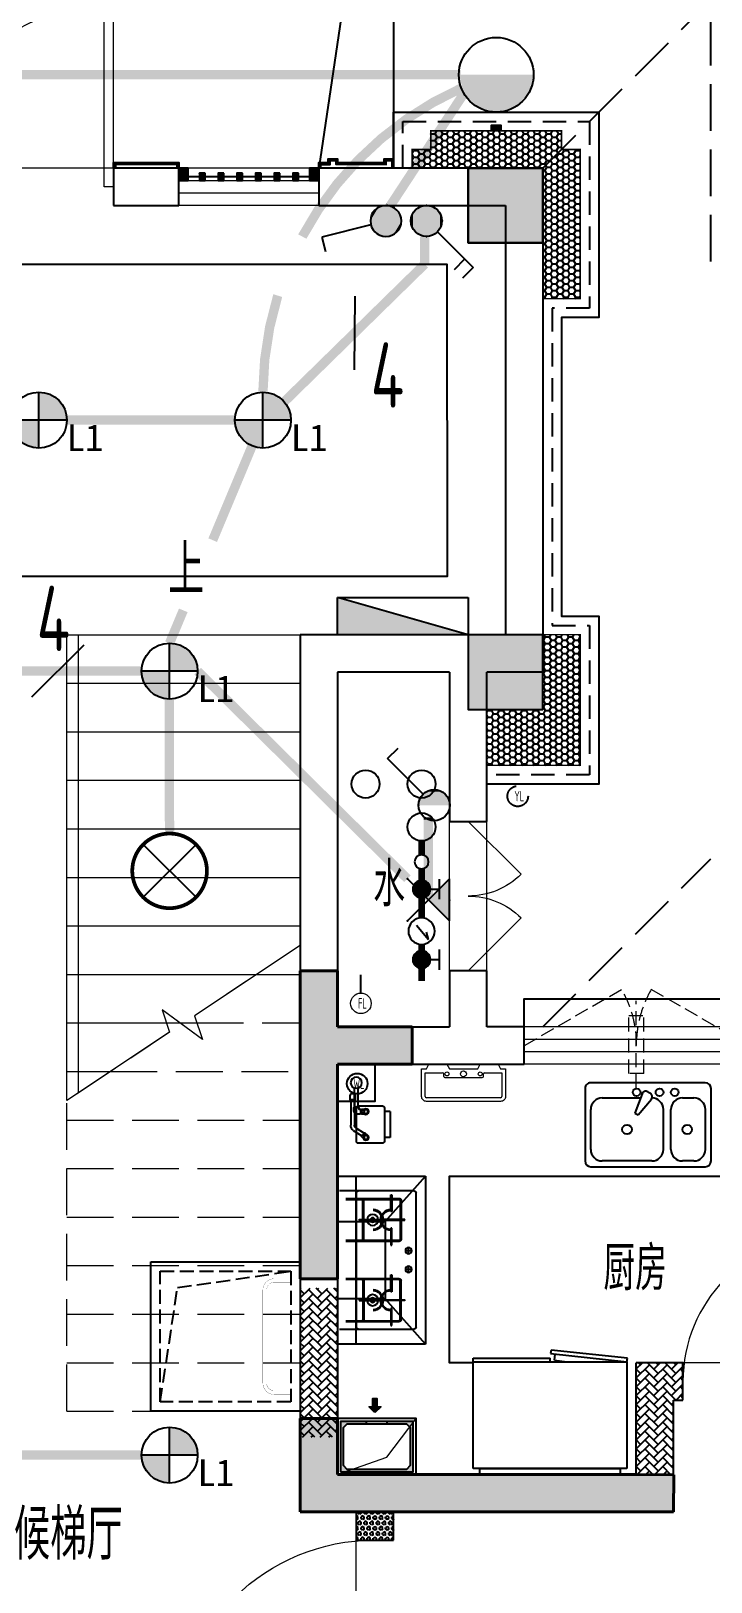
# Model space of a CAD drawing. Extents: x 3753737 to 4713801, y -857380 to 24339.
# Drawn here: x 4053271 to 4056913, y -704885 to -696576 of the extents above; entities that cross this region are included whole.
import ezdxf
from ezdxf.enums import TextEntityAlignment as Align

# ---------------------------------------------------------------- set-up
doc = ezdxf.new("R2010")
doc.units = 0
doc.header["$LTSCALE"] = 1000
doc.header["$MEASUREMENT"] = 0
for name, pattern in [('#P_--_20B1_001_t3$0$DASH', [0.35, 0.25, -0.1]), ('__DASH', [0.35, 0.25, -0.1]), ('DASH', [0.35, 0.25, -0.1]), ('HIDDEN', [0.375, 0.25, -0.125])]:
    doc.linetypes.add(name, pattern=pattern)
doc.layers.get('0').update_dxf_attribs({"linetype": 'CONTINUOUS'})
for name, color, linetype in [('!!电气', 1, 'CONTINUOUS'), ('A-EQPM-MECH', 191, 'CONTINUOUS'), ('A-标注', 1, 'CONTINUOUS'), ('AH-FURNITURE', 1, 'CONTINUOUS'), ('DIM-照明', 7, 'CONTINUOUS'), ('E-天花灯具', 92, 'CONTINUOUS'), ('E-天花辅助2', 54, 'CONTINUOUS'), ('EQUIP-照明', 3, 'CONTINUOUS'), ('EQUIP_消火栓', 7, 'CONTINUOUS'), ('IP-bath&kitchen-JOHNSON', 4, 'CONTINUOUS'), ('LVTRY', 252, 'CONTINUOUS'), ('TEL_TEXT', 7, 'CONTINUOUS'), ('VPIPE-中水', 122, 'CONTINUOUS'), ('VPIPE-凝结', 150, 'CONTINUOUS'), ('VPIPE-消防', 1, 'TG_X'), ('VPIPE-给水', 3, 'TG_J'), ('VPIPE-雨水', 4, 'DASH'), ('WALL', 252, 'CONTINUOUS'), ('WIRE-照明', 2, 'CONTINUOUS'), ('保温', 6, 'CONTINUOUS'), ('卫生间', 6, 'CONTINUOUS'), ('建筑-排气道', 252, 'CONTINUOUS'), ('污水', 3, 'CONTINUOUS'), ('看线', 185, 'CONTINUOUS'), ('立面', 73, 'CONTINUOUS'), ('立面-看线', 251, 'CONTINUOUS'), ('给水', 4, 'CONTINUOUS'), ('铝合金', 144, 'CONTINUOUS')]:
    doc.layers.add(name, color=color, linetype=linetype)
for name, color, linetype, lineweight in [('COLUMN', 252, 'CONTINUOUS', 40), ('DIM_SYMB', 252, 'CONTINUOUS', 20), ('PUB_HATCH', 8, 'CONTINUOUS', 9), ('PUB_TEXT', 7, 'CONTINUOUS', 20), ('STAIR', 252, 'CONTINUOUS', 20), ('VPIPE-废水', 31, 'TG_F', 18), ('WINDOW', 146, 'CONTINUOUS', 20), ('平面-空调室内机', 176, 'CONTINUOUS', 9), ('平面-空调预留孔', 252, 'CONTINUOUS', 15), ('立面-洞口示意', 252, 'CONTINUOUS', 13)]:
    doc.layers.add(name, color=color, linetype=linetype, lineweight=lineweight)
doc.styles.add('_TCH_DIM', font='SIMPLEX', dxfattribs={"bigfont": 'GBCBIG'})
doc.styles.add('_TEL_DIM', font='SIMPLEX', dxfattribs={"width": 0.8, "height": 3.5, "bigfont": 'HZTXT'})
doc.styles.add('DIM_FONT', font='SIMPLEX', dxfattribs={"width": 0.7, "bigfont": 'GBCBIG'})
doc.styles.get("Standard").update_dxf_attribs({"font": 'gbenor.shx', "bigfont": 'gbcbig.shx'})
doc.styles.add('TG_LINETYPE', font='SIMPLEX', dxfattribs={"width": 0.8, "height": 3, "bigfont": 'HZTXT'})
doc.styles.add('黑体', font='simhei.ttf')
doc.linetypes.add('LED', pattern='A,0.5,-0.2,["LED",Standard,S=0.2,R=0,X=-0.2,Y=-0.1],-0.2', length=0.9)
doc.linetypes.add('TG_F', pattern='A,2,-0.3,["F",TG_LINETYPE,S=0.1,R=0,X=-0.23,Y=-0.15],0', length=2.3)
doc.linetypes.add('TG_J', pattern='A,2,-0.22,["J",TG_LINETYPE,S=0.1,R=0,X=-0.18,Y=-0.15],0', length=2.22)
doc.linetypes.add('TG_X', pattern='A,4,-0.3,["X",TG_LINETYPE,S=0.1,R=0,X=-0.23,Y=-0.15],0', length=4.3)
pattern_1 = [(45, (0, 0), (0, 47.4157523), [100.584, -33.528]), (135, (23.708, 23.708), (3e-15, 47.4157523), [100.584, -33.528])]

# ---------------------------------------------------------------- blocks, each defined once
blk = doc.blocks.new('A$C148B7D8E')
at = {"layer": '卫生间', "color": 252, "linetype": 'DASH'}
for p, q in [((15200, 14500), (16100, 15400)), ((15200, 9900), (16100, 10800))]:
    blk.add_line(p, q, dxfattribs=at)
blk.add_lwpolyline([(16100, 14000), (16100, 15400), (7700, 15400), (7700, 10800), (7300, 10800), (7300, 10000), (900, 10000), (900, 9000), (-900, 9000), (-900, -900), (1750, -900), (1750, -2100), (23450, -2100), (23450, -900), (25100, -900)], dxfattribs=at)
blk = doc.blocks.new('A$C1F074C3D')
at = {"layer": 'DIM_SYMB'}
blk.add_lwpolyline([(-625, 4290, 0, 0, 0), (-625, 2580, 64, 0, 0), (-625, 2340, 0, 0, 0)], format="xyseb", dxfattribs=at)
at = {"layer": 'STAIR', "color": 252}
for p, q in [((-1250, 1664), (-1250, 4160)), ((-1250, 4160), (0, 4160)), ((-1190, 4160), (-1190, 1703.5)), ((0, 2496), (0, 4160)), ((-1250, 3900), (0, 3900)), ((-1250, 3640), (0, 3640)), ((-1250, 3380), (0, 3380)), ((-1250, 3120), (0, 3120)), ((-1250, 2860), (0, 2860)), ((-1250, 2600), (0, 2600)), ((0, 2496), (-566.8, 2118.7)), ((-1250, 2340), (-234.4, 2340)), ((-1250, 2080), (-716.6, 2080)), ((-523.7, 1990.8), (-740.3, 2150.2)), ((-740.3, 2150.2), (-699.8, 2030.2)), ((-644.8, 2080), (-553.8, 2080)), ((-566.8, 2118.7), (-523.7, 1990.8)), ((-699.8, 2030.2), (-1250, 1664)), ((-1250, 1820), (-1015.6, 1820))]:
    blk.add_line(p, q, dxfattribs=at)
at = {"layer": 'STAIR', "color": 252, "linetype": '#P_--_20B1_001_t3$0$DASH'}
for p, q in [((0, 2496), (-566.8, 2118.7)), ((0, 0), (0, 2496)), ((-234.4, 2340), (0, 2340)), ((-523.7, 1990.8), (-740.3, 2150.2)), ((-740.3, 2150.2), (-699.8, 2030.2)), ((-716.6, 2080), (-644.8, 2080)), ((-566.8, 2118.7), (-523.7, 1990.8)), ((-553.8, 2080), (0, 2080)), ((-699.8, 2030.2), (-1250, 1664)), ((-1015.6, 1820), (0, 1820)), ((-1250, 0), (-1250, 1664)), ((-1250, 1560), (0, 1560)), ((-1250, 1300), (0, 1300)), ((-1250, 1040), (0, 1040)), ((-1250, 780), (0, 780)), ((-1250, 520), (0, 520)), ((-1250, 260), (0, 260)), ((-1250, 0), (0, 0))]:
    blk.add_line(p, q, dxfattribs=at)
at = {"layer": 'DIM_SYMB', "color": 7, "style": '_TCH_DIM'}
blk.add_text('上', height=270.1, dxfattribs=at).set_placement((-708.4, 4374))
blk = doc.blocks.new('rtyg7uyhg')
at = {"layer": 'LVTRY'}
for p, q in [((193590.3, 45458.1), (193590.3, 45069.5)), ((194234.6, 45488.8), (193621, 45488.8)), ((194265.3, 45069.5), (194265.3, 45458.1)), ((193682.3, 45407), (193887.8, 45407)), ((193896.4, 45429.9), (193857.6, 45326.3)), ((193875.3, 45316), (193945.6, 45401.5)), ((193925.8, 45440.4), (193940.1, 45432.2)), ((194111.9, 45407), (194173.3, 45407)), ((193621, 45130.8), (193621, 45345.6)), ((193857.6, 45326.3), (193875.3, 45316)), ((194009.6, 45345.6), (194009.6, 45130.8)), ((194050.5, 45130.8), (194050.5, 45345.6)), ((194234.6, 45345.6), (194234.6, 45130.8)), ((193621, 45038.8), (194234.6, 45038.8)), ((193948.3, 45069.5), (193682.3, 45069.5)), ((194173.3, 45069.5), (194111.9, 45069.5))]:
    blk.add_line(p, q, dxfattribs=at)
for centre, radius in [((193866.4, 45437.7), 20.5), ((193989.2, 45437.7), 20.5), ((194071, 45437.7), 20.5), ((193815.3, 45238.2), 25.6), ((194137.5, 45238.2), 25.6)]:
    blk.add_circle(centre, radius, dxfattribs=at)
for centre, radius, start, end in [((193621, 45458.1), 30.7, 89.99999, 179.99999), ((194234.6, 45458.1), 30.7, 359.99999, 89.99999), ((193682.3, 45345.6), 61.4, 89.99999, 179.99999), ((193915.6, 45422.7), 20.5, 59.99999, 159.46231), ((193929.8, 45414.5), 20.5, 320.53767, 59.99999), ((193948.3, 45345.6), 61.4, 359.99999, 89.99999), ((194111.9, 45345.6), 61.4, 89.99999, 179.99999), ((194173.3, 45345.6), 61.4, 359.99999, 89.99999), ((193682.3, 45130.8), 61.4, 179.99999, 269.99999), ((193948.3, 45130.8), 61.4, 269.99999, 359.99999), ((194111.9, 45130.8), 61.4, 179.99999, 269.99999), ((194173.3, 45130.8), 61.4, 269.99999, 359.99999), ((193621, 45069.5), 30.7, 179.99999, 269.99999), ((194234.6, 45069.5), 30.7, 269.99999, 359.99999)]:
    blk.add_arc(centre, radius, start, end, dxfattribs=at)
at = {"layer": 'LVTRY', "style": 'DIM_FONT', "width": 0.8, "flags": 9}
for tag in ['YSIZE', 'XSIZE']:
    blk.add_attdef(tag, (193927.8, 45487.8), '', height=0.5, rotation=89.99999, dxfattribs=at)
blk = doc.blocks.new('A$C60D053AF')
at = {"layer": 'AH-FURNITURE', "color": 8}
for p, q in [((192.5, -71), (327.6, -71)), ((355.9, -82.7), (384.2, -129)), ((232.5, -90), (128.3, -90)), ((232.5, -110), (128.3, -110)), ((192.5, -91), (327.6, -91)), ((245, -129.5), (245, -122.5)), ((265, -129.5), (265, -122.5)), ((341.7, -96.9), (370, -143.2)), ((255, -281), (255, -251)), ((255, -281), (393, -281)), ((393, -281), (393, -251))]:
    blk.add_line(p, q, dxfattribs=at)
for points in [[(170, -68, 1), (170, -94), (192.5, -94), (192.5, -68)], [(234, -251), (414, -251, 0.414214), (424, -241), (424, -111, 0.414214), (414, -101), (234, -101, 0.414214), (224, -111), (224, -241, 0.414214)], [(268, -122.5), (268, -107, 0.414214), (248, -87), (232.5, -87), (232.5, -113), (242, -113), (242, -122.5)], [(242, -152, 1), (268, -152), (268, -129.5), (242, -129.5)], [(383.8, -161.2, 1), (402.2, -142.8), (386.3, -126.9), (367.9, -145.3)]]:
    blk.add_lwpolyline(points, format="xyb", close=True, dxfattribs=at)
for centre, radius in [((100, -100), 30), ((255, -152), 15), ((255, -152), 10), ((393, -152), 15), ((393, -152), 10)]:
    blk.add_circle(centre, radius, dxfattribs=at)
for radius in [40, 20]:
    blk.add_arc((327.6, -111), radius, 45, 90, dxfattribs=at)
blk = doc.blocks.new('A-Kitchen-7')
at = {"layer": 'LVTRY'}
for p, q in [((-519, 780), (-7, 834)), ((-7, 834), (-4, 811)), ((-515, 756), (-519, 780)), ((-4, 811), (-515, 756)), ((515, 756), (-515, 756)), ((-515, 756), (-515, 40)), ((-486, 761), (-485, 756)), ((-29, 767), (-112, 756)), ((-29, 767), (-35, 806)), ((515, 780), (0, 780)), ((0, 756), (0, 780)), ((515, 756), (515, 780)), ((515, 40), (515, 756)), ((-515, 40), (515, 40))]:
    blk.add_line(p, q, dxfattribs=at)
blk.add_lwpolyline([(-469, 40), (-469, 0), (469, 0), (469, 40)], close=True, dxfattribs=at)
blk = doc.blocks.new('FRSDFDGDGDRGDR')
at = {"layer": '平面-空调预留孔', "color": 252}
for p, q in [((699612.3, 775044), (699612.3, 775441.2)), ((699618.9, 775447.8), (699746.3, 775447.8)), ((699746.3, 775447.8), (699746.3, 775355.4)), ((699719.9, 775342.2), (699719.9, 775143)), ((699726.5, 775348.8), (699739.7, 775348.8)), ((699726.5, 775136.4), (699739.7, 775136.4)), ((699746.3, 775129.8), (699746.3, 775037.4)), ((699746.3, 775037.4), (699618.9, 775037.4))]:
    blk.add_line(p, q, dxfattribs=at)
blk.add_lwpolyline([(699766.1, 775166.7), (699792.5, 775153.5), (699792.5, 775057.2), (699766.1, 775044), (699766.1, 775017.6), (699618.9, 775017.6, -0.414214), (699592.5, 775044), (699592.5, 775441.2, -0.414214), (699618.9, 775467.6), (699766.1, 775467.6), (699766.1, 775441.2), (699792.5, 775428), (699792.5, 775331.6), (699766.1, 775318.4)], format="xyb", close=True, dxfattribs=at)
for centre, radius in [((699739.7, 775331.6), 10.6), ((699739.7, 775243.2), 15.8), ((699739.7, 775153.5), 10.6)]:
    blk.add_circle(centre, radius, dxfattribs=at)
for centre, start, end in [((699618.9, 775441.2), 90, 180), ((699726.5, 775342.2), 90, 180), ((699739.7, 775355.4), 270, 360), ((699726.5, 775143), 180, 270), ((699739.7, 775129.8), 0, 90), ((699618.9, 775044), 180, 270)]:
    blk.add_arc(centre, 6.6, start, end, dxfattribs=at)
blk = doc.blocks.new('*U136')
h = blk.add_hatch(color=5)
h.set_gradient(color1=(0, 0, 255), rotation=180, tint=1)
h.paths.add_polyline_path([(0, 0), (-6.35, -6.35), (-6.35, -2.159), (-15, -2.159), (-15, 2.159), (-6.35, 2.159), (-6.35, 6.35)])
at = {"color": 0, "linetype": 'Continuous'}
blk.add_lwpolyline([(0, 0), (-6.35, -6.35), (-6.35, -2.159), (-15, -2.159), (-15, 2.159), (-6.35, 2.159), (-6.35, 6.35)], close=True, dxfattribs=at)
blk = doc.blocks.new('GDGDRGDRGRD')
at = {"layer": 'PUB_HATCH'}
blk.add_hatch(color=252, dxfattribs=at).paths.add_polyline_path([(430319.8, 370173.6), (430319.8, 370443.6), (430179.8, 370443.6), (430179.8, 370428.6), (430284.8, 370428.6), (430304.8, 370408.6), (430304.8, 370208.6), (430284.8, 370188.6), (429964.8, 370188.6), (429944.8, 370208.6), (429944.8, 370408.6), (429964.8, 370428.6), (430069.8, 370428.6), (430069.8, 370443.6), (429929.8, 370443.6), (429929.8, 370173.6)])
at = {"layer": 'LVTRY', "color": 251}
for p, q in [((430080.5, 371515.4), (429864.6, 371758.3)), ((430334.8, 371758.3), (429864.6, 371758.3)), ((429864.6, 371758.3), (429864.6, 370858.3)), ((430234.8, 370858.3), (430234.8, 371758.3)), ((430334.8, 371515.4), (430080.5, 371515.4)), ((430080.5, 371515.4), (430080.5, 371100.3)), ((429864.6, 370858.3), (430080.5, 371100.3)), ((430080.5, 371100.3), (430334.8, 371100.3)), ((429864.6, 370858.3), (430334.8, 370858.3))]:
    blk.add_line(p, q, dxfattribs=at)
at = {"layer": 'LVTRY'}
for p, q in [((429914.8, 370948.3), (429914.8, 371668.3)), ((429924.8, 371678.3), (430324.8, 371678.3)), ((430234.8, 371668.3), (430234.8, 370948.3)), ((429994.8, 371628.3), (429994.8, 371418.3)), ((429999.8, 371628.3), (429999.8, 371418.3)), ((430289.8, 371638.3), (430004.8, 371638.3)), ((430289.8, 371633.3), (430004.8, 371633.3)), ((430045.1, 371658.3), (430045.1, 371568.3)), ((430049.6, 371658.3), (430045.1, 371658.3)), ((430049.6, 371568.3), (430049.6, 371658.3)), ((430194.8, 371418.3), (430194.8, 371628.3)), ((430199.8, 371418.3), (430199.8, 371628.3)), ((429974.8, 371525.6), (430102.3, 371525.6)), ((429974.8, 371521.1), (429974.8, 371525.6)), ((430102.3, 371521.1), (429974.8, 371521.1)), ((430045.1, 371568.3), (430049.6, 371568.3)), ((430219.8, 371525.6), (430092.3, 371525.6)), ((430092.3, 371525.6), (430092.3, 371521.1)), ((430092.3, 371521.1), (430219.8, 371521.1)), ((430102.3, 371525.6), (430102.3, 371521.1)), ((430219.8, 371521.1), (430219.8, 371525.6)), ((430234.8, 371100.3), (430234.8, 371515.4)), ((430045.1, 371388.3), (430045.1, 371478.3)), ((430045.1, 371478.3), (430049.6, 371478.3)), ((430049.6, 371478.3), (430049.6, 371388.3)), ((429935.4, 371358.3), (429974.2, 371358.3)), ((429954.8, 371338.9), (429954.8, 371377.7)), ((430004.8, 371413.3), (430289.8, 371413.3)), ((430004.8, 371408.3), (430289.8, 371408.3)), ((430049.6, 371388.3), (430045.1, 371388.3)), ((429935.4, 371258.3), (429974.2, 371258.3)), ((429954.8, 371238.9), (429954.8, 371277.7)), ((429994.8, 370988.3), (429994.8, 371198.3)), ((429999.8, 370988.3), (429999.8, 371198.3)), ((430004.8, 371208.3), (430289.8, 371208.3)), ((430004.8, 371203.3), (430289.8, 371203.3)), ((430045.1, 371228.3), (430045.1, 371138.3)), ((430049.6, 371228.3), (430045.1, 371228.3)), ((430049.6, 371138.3), (430049.6, 371228.3)), ((430194.8, 371198.3), (430194.8, 370988.3)), ((430199.8, 371198.3), (430199.8, 370988.3)), ((430102.3, 371095.6), (429974.8, 371095.6)), ((429974.8, 371095.6), (429974.8, 371091.1)), ((429974.8, 371091.1), (430102.3, 371091.1)), ((430045.1, 371138.3), (430049.6, 371138.3)), ((430092.3, 371091.1), (430092.3, 371095.6)), ((430092.3, 371095.6), (430219.8, 371095.6)), ((430219.8, 371091.1), (430092.3, 371091.1)), ((430102.3, 371091.1), (430102.3, 371095.6)), ((430219.8, 371095.6), (430219.8, 371091.1)), ((430045.1, 370958.3), (430045.1, 371048.3)), ((430045.1, 371048.3), (430049.6, 371048.3)), ((430049.6, 371048.3), (430049.6, 370958.3)), ((430324.8, 370938.3), (429924.8, 370938.3)), ((430289.8, 370983.3), (430004.8, 370983.3)), ((430289.8, 370978.3), (430004.8, 370978.3)), ((430049.6, 370958.3), (430045.1, 370958.3))]:
    blk.add_line(p, q, dxfattribs=at)
at = {"layer": 'LVTRY', "color": 252}
for p, q in [((430069.8, 370428.6), (430069.8, 370443.6)), ((430179.8, 370428.6), (430179.8, 370443.6))]:
    blk.add_line(p, q, dxfattribs=at)
at = {"layer": 'LVTRY'}
blk.add_lwpolyline([(429608.8, 370758.3), (429734.8, 370758.3), (429734.8, 371758.3), (427634.8, 371758.3)], dxfattribs=at)
at = {"layer": 'LVTRY', "color": 252}
for points in [[(430334.8, 370158.6), (429914.8, 370158.6), (429914.8, 370458.6), (430334.8, 370458.6)], [(430319.8, 370173.6), (429929.8, 370173.6), (429929.8, 370443.6), (430319.8, 370443.6)], [(429964.8, 370428.6), (430284.8, 370428.6), (430304.8, 370408.6), (430304.8, 370208.6), (430284.8, 370188.6), (429964.8, 370188.6), (429944.8, 370208.6), (429944.8, 370408.6), (429964.8, 370428.6)]]:
    blk.add_lwpolyline(points, close=True, dxfattribs=at)
at = {"layer": 'LVTRY'}
for centre, radius in [((430147.3, 371523.3), 29.7), ((430147.3, 371523.3), 11.7), ((429954.8, 371358.3), 17), ((429954.8, 371258.3), 17), ((430147.3, 371093.3), 29.7), ((430147.3, 371093.3), 11.7)]:
    blk.add_circle(centre, radius, dxfattribs=at)
for centre, radius, start, end in [((429924.8, 371668.3), 10, 90, 180), ((430224.8, 371668.3), 10, 0, 90), ((430004.8, 371628.3), 10, 90, 180), ((430004.8, 371628.3), 5, 90, 180), ((430189.8, 371628.3), 10, 0, 90), ((430189.8, 371628.3), 5, 0, 90), ((430047.3, 371523.3), 56.7, 2.27424, 87.72576), ((430047.3, 371523.3), 52.2, 2.47041, 87.52959), ((430047.3, 371523.3), 56.7, 272.27424, 357.72576), ((430047.3, 371523.3), 52.2, 272.47041, 357.52959), ((430147.3, 371523.3), 56.7, 92.27424, 177.72576), ((430147.3, 371523.3), 56.7, 182.27424, 267.72576), ((430147.3, 371523.3), 52.2, 92.47041, 177.52959), ((430147.3, 371523.3), 52.2, 182.47041, 267.52959), ((430004.8, 371418.3), 10, 180, 270), ((430004.8, 371418.3), 5, 180, 270), ((430189.8, 371418.3), 5, 270, 0), ((430189.8, 371418.3), 10, 270, 0), ((430004.8, 371198.3), 10, 90, 180), ((430004.8, 371198.3), 5, 90, 180), ((430189.8, 371198.3), 10, 0, 90), ((430189.8, 371198.3), 5, 0, 90), ((430047.3, 371093.3), 56.7, 2.27424, 87.72576), ((430047.3, 371093.3), 52.2, 2.47041, 87.52959), ((430047.3, 371093.3), 56.7, 272.27424, 357.72576), ((430047.3, 371093.3), 52.2, 272.47041, 357.52959), ((430147.3, 371093.3), 56.7, 92.27424, 177.72576), ((430147.3, 371093.3), 56.7, 182.27424, 267.72576), ((430147.3, 371093.3), 52.2, 92.47041, 177.52959), ((430147.3, 371093.3), 52.2, 182.47041, 267.52959), ((429924.8, 370948.3), 10, 180, 270), ((430004.8, 370988.3), 10, 180, 270), ((430004.8, 370988.3), 5, 180, 270), ((430189.8, 370988.3), 5, 270, 0), ((430189.8, 370988.3), 10, 270, 0), ((430224.8, 370948.3), 10, 270, 0)]:
    blk.add_arc(centre, radius, start, end, dxfattribs=at)
at = {"layer": '立面-洞口示意', "color": 252}
blk.add_lwpolyline([(430334.8, 370158.6), (430071.3, 370252.5), (429914.8, 370458.6)], dxfattribs=at)
at = {"xscale": -1, "rotation": 270}
blk.add_blockref('FRSDFDGDGDRGDR', (-345582.7, -327434.2), dxfattribs=at)
at = {"xscale": -1}
blk.add_blockref('rtyg7uyhg', (622599.6, 326769.5), dxfattribs=at)
at = {"rotation": 270}
blk.add_blockref('A$C60D053AF', (430334.8, 372358.3), dxfattribs=at)
at = {"layer": 'LVTRY', "color": 1, "extrusion": (0, 0, -1), "xscale": -0.7999999999883585, "yscale": 0.7999999999883585, "zscale": -0.7999999999883585}
blk.add_blockref('A-Kitchen-7', (-429196.8, 370158.6), dxfattribs=at)
at = {"layer": '建筑-排气道', "xscale": -5, "yscale": 5, "zscale": 5, "rotation": 90}
blk.add_blockref('*U136', (430134.7, 370490.9), dxfattribs=at)
blk = doc.blocks.new('GFDGFSDFGD')
at = {"layer": 'PUB_HATCH'}
for points in [[(434616.6, 374623.7), (435016.6, 374623.7), (435016.6, 374823.7), (434616.6, 374823.7), (434616.6, 375123.7), (434416.6, 375123.7), (434416.6, 373473.7), (434616.6, 373473.7)], [(436416.8, 372423.2), (436216.6, 372424), (434616.6, 372424), (434616.6, 372724), (434416.6, 372724), (434416.6, 372224), (436416.6, 372224)]]:
    blk.add_hatch(color=256, dxfattribs=at).paths.add_polyline_path(points)
at = {"layer": 'COLUMN', "color": 252}
for p, q in [((434616.6, 375123.7), (434416.6, 375123.7)), ((434416.6, 375123.7), (434416.6, 373473.7)), ((434616.6, 374823.7), (434616.6, 375123.7)), ((435016.6, 374823.7), (434616.6, 374823.7)), ((435016.6, 374623.7), (435016.6, 374823.7)), ((434616.6, 374623.7), (435016.6, 374623.7)), ((434616.6, 373473.7), (434616.6, 374623.7)), ((434416.6, 373473.7), (434616.6, 373473.7)), ((434616.6, 372724), (434416.6, 372724)), ((434416.6, 372724), (434416.6, 372224)), ((434616.6, 372424), (434616.6, 372724)), ((436216.6, 372424), (434616.6, 372424)), ((436416.8, 372423.2), (436216.6, 372424)), ((436416.6, 372224), (436416.8, 372423.2)), ((434416.6, 372224), (436416.6, 372224))]:
    blk.add_line(p, q, dxfattribs=at)
blk = doc.blocks.new('GDFGDGRD')
at = {"layer": '保温', "linetype": 'ByBlock', "ltscale": 10}
h = blk.add_hatch(dxfattribs=at)
h.set_pattern_fill('AR-HBONE', color=251, scale=55)
h.set_pattern_definition(pattern_1)
h.paths.add_polyline_path([(434616.6, 372623.9), (434416.6, 372623.9), (434416.5, 373423.7), (434616.5, 373423.7)])
h = blk.add_hatch(dxfattribs=at)
h.set_pattern_fill('AR-HBONE', color=251, scale=55)
h.set_pattern_definition(pattern_1)
h.paths.add_polyline_path([(436215.3, 372423.6), (436216.6, 373023.7), (436416.6, 373023.7), (436415.3, 372423.6)])
h = blk.add_hatch(dxfattribs=at)
h.set_pattern_fill('AR-HBONE', color=251, scale=55)
h.set_pattern_definition(pattern_1)
h.paths.add_polyline_path([(436416.6, 372823.7), (436416.6, 373023.7), (436466.6, 373023.7), (436466.6, 372823.7)])
at = {"layer": '保温', "linetype": 'Continuous', "ltscale": 10}
h = blk.add_hatch(dxfattribs=at)
h.set_pattern_fill('HEX', color=251, scale=10, angle=90, style=0)
h.set_pattern_definition([(90, (0, 0), (-16.49778, 1e-15), [9.525, -19.05]), (210, (0, 0), (8.24889, -14.2874966), [9.525, -19.05]), (150, (6e-16, 9.525), (-8.24889, -14.2874966), [9.525, -19.05])])
h.paths.add_polyline_path([(434916.6, 372073.7), (434716.6, 372073.7), (434716.5, 372223.7), (434916.5, 372223.7)])
blk = doc.blocks.new('A$C2705576B')
at = {"layer": '给水'}
h = blk.add_hatch(color=252, dxfattribs=at)
edge = h.paths.add_edge_path()
edge.add_arc((417.5, -1741.2), 47.2, 0, 360)
h = blk.add_hatch(color=252, dxfattribs=at)
edge = h.paths.add_edge_path()
edge.add_arc((794.7, -1741.2), 47.2, 0, 360)
at = {"layer": '给水', "color": 252}
for p, q in [((363.1, -1645.4), (471.8, -1645.4)), ((417.5, -1741.2), (417.5, -1645.4)), ((740.3, -1645.4), (849, -1645.4)), ((794.7, -1741.2), (794.7, -1645.4)), ((601.1, -1768.1), (525.3, -1704.3)), ((525.3, -1704.3), (564, -1715))]:
    blk.add_line(p, q, dxfattribs=at)
at = {"layer": '给水', "color": 252, "const_width": 35.4}
for points in [[(499.1, -1741.2), (302.5, -1741.2)], [(903.5, -1741.2), (640.6, -1741.2)], [(1052.8, -1741.2), (978.5, -1741.2)]]:
    blk.add_lwpolyline(points, dxfattribs=at)
at = {"layer": '给水', "color": 252}
for centre, radius in [((417.5, -1741.2), 47.2), ((569.8, -1741.2), 70.8), ((794.7, -1741.2), 47.2), ((941, -1741.2), 37.5)]:
    blk.add_circle(centre, radius, dxfattribs=at)
blk = doc.blocks.new('dongkong')
at = {"layer": '平面-空调预留孔', "color": 8, "linetype": 'HIDDEN', "ltscale": 0.3}
for p, q in [((-603796, 210899.9), (-603796, 210431.5)), ((-603836, 210821), (-603836, 210510.8)), ((-603836, 210821), (-603756, 210821)), ((-603756, 210821), (-603756, 210510.8))]:
    blk.add_line(p, q, dxfattribs=at)
blk.add_lwpolyline([(-603756, 210510.8), (-603836, 210510.8)], dxfattribs=at)
blk = doc.blocks.new('$TwtSys$00000434')
at = {"color": 252}
for p, q in [((-0.5, 0.5), (-0.5, -0.5)), ((-0.5, -0.5), (0.5, 0.5)), ((0.5, 0.5), (-0.5, 0.5)), ((0.5, -0.5), (0.5, 0.5)), ((-0.5, -0.5), (0.5, -0.5))]:
    blk.add_line(p, q, dxfattribs=at)
blk.add_solid([(0.5, -0.5), (0.5, 0.5), (-0.5, -0.5)], dxfattribs=at)
blk = doc.blocks.new('A$C028C60F5')
at = {"color": 252}
blk.add_lwpolyline([(400, 0), (0, 0), (0, -400), (400, -400)], close=True, dxfattribs=at)
at = {"layer": 'PUB_HATCH', "color": 252}
blk.add_solid([(0, -400), (400, -400), (0, 0), (400, 0)], dxfattribs=at)
blk = doc.blocks.new('A$C3EFA6995')
for p in [(9700, 100), (9700, -2400), (15900, -2400)]:
    blk.add_blockref('A$C028C60F5', p)
at = {"xscale": -1}
blk.add_blockref('A$C028C60F5', (16300, 100), dxfattribs=at)
blk = doc.blocks.new('$DorLib2D$00000116')
at = {"color": 0}
for p, q in [((-0.5, 0), (-0.146, 0.354)), ((0.5, 0), (0.146, 0.354))]:
    blk.add_line(p, q, dxfattribs=at)
for centre, start, end in [((-0.5, 0), 0, 45), ((0.5, 0), 135, 180)]:
    blk.add_arc(centre, 0.5, start, end, dxfattribs=at)
blk = doc.blocks.new('$DorLib2D$00000001')
for p, q in [((0.45, 0.975), (0.5, 0.975)), ((0.45, 0), (0.45, 0.975)), ((0.5, 0), (0.5, 0.975)), ((0.5, 0), (0.45, 0))]:
    blk.add_line(p, q)
at = {"lineweight": 13}
blk.add_arc((0.475, 0), 0.975, 91.46928, 180, dxfattribs=at)
blk = doc.blocks.new('$WINLIB2D$00000001')
at = {"color": 0}
for points in [[(-0.5, 0.5), (-0.5, -0.5)], [(-0.5, 0.5), (0.5, 0.5)], [(0.5, -0.5), (0.5, 0.5)], [(0.5, 0.1667), (-0.5, 0.1667)], [(0.5, -0.1667), (-0.5, -0.1667)], [(-0.5, -0.5), (0.5, -0.5)]]:
    blk.add_lwpolyline(points, dxfattribs=at)
blk = doc.blocks.new('$DorLib2D$00000002')
for p, q in [((-0.5, 0), (-0.5, 0.4875)), ((-0.475, 0.4875), (-0.5, 0.4875)), ((-0.475, 0), (-0.475, 0.4875)), ((0.475, 0), (0.475, 0.4875)), ((0.475, 0.4875), (0.5, 0.4875)), ((0.5, 0), (0.5, 0.4875)), ((-0.5, 0), (-0.475, 0)), ((0.5, 0), (0.475, 0))]:
    blk.add_line(p, q)
at = {"lineweight": 13}
for centre, start, end in [((-0.4875, 0), 0, 88.5307), ((0.4875, 0), 91.4693, 180)]:
    blk.add_arc(centre, 0.4875, start, end, dxfattribs=at)
blk = doc.blocks.new('A$C5F341E43')
at = {"layer": '立面'}
h = blk.add_hatch(dxfattribs=at)
h.set_pattern_fill('ANSI31', color=252, scale=2)
h.set_pattern_definition([(45, (-879550.0308, -779765.5013), (-2.24506403, 2.24506403), [])])
h.paths.add_polyline_path([(14874.7, 15800), (14824.7, 15800), (14824.7, 15830), (14874.7, 15830)])
h = blk.add_hatch(dxfattribs=at)
h.set_pattern_fill('ANSI31', color=252, scale=2)
h.set_pattern_definition([(45, (-879750.0308, -780835.0008), (-2.24506403, 2.24506403), [])])
edge = h.paths.add_edge_path()
edge.add_line((13150, 15600), (13140, 15600))
edge.add_line((13140, 15600), (13140, 15620))
edge.add_line((13140, 15620), (12810, 15620))
edge.add_line((12810, 15620), (12810, 15600.1))
edge.add_line((12810, 15600.1), (12800, 15600))
edge.add_line((12800, 15600), (12800, 15630))
edge.add_line((12800, 15630), (13150, 15630))
edge.add_line((13150, 15630), (13150, 15600))
h = blk.add_hatch(dxfattribs=at)
h.set_pattern_fill('ANSI31', color=252, scale=2)
h.set_pattern_definition([(45, (-691542.282, -939480.3315), (-2.24506403, 2.24506403), [])])
h.paths.add_polyline_path([(14299.8, 15600.1), (13900.1, 15600.1), (13900.1, 15630.1), (13950.1, 15630.1), (13950.1, 15650.2), (14000.1, 15650.2), (14000.1, 15630.2), (14249.9, 15630), (14250.1, 15650.2), (14299.8, 15650.2)])
h.paths.add_polyline_path([(14289.8, 15600.1), (13910.1, 15600.1), (13910.1, 15620.1), (13960.1, 15620.1), (13960.1, 15640.2), (13990.1, 15640.2), (13990.1, 15620.2), (14259.8, 15620), (14260, 15640.2), (14289.8, 15640.2)])
h = blk.add_hatch(dxfattribs=at)
h.set_pattern_fill('ANSI31', color=252, scale=2)
h.set_pattern_definition([(45, (-690902.5144, -939480.51), (-2.24506403, 2.24506403), [])])
h.paths.add_polyline_path([(13200, 15600), (13150, 15600), (13150, 15533.3), (13200, 15533.3)])
h = blk.add_hatch(dxfattribs=at)
h.set_pattern_fill('ANSI31', color=252, scale=2)
h.set_pattern_definition([(45, (-690992.517, -939480.519), (-2.24506403, 2.24506403), [])])
h.paths.add_polyline_path([(13290, 15573), (13260, 15573), (13260, 15533.3), (13290, 15533.3)])
h = blk.add_hatch(dxfattribs=at)
h.set_pattern_fill('ANSI31', color=252, scale=2)
h.set_pattern_definition([(45, (-691092.517, -939480.518), (-2.24506403, 2.24506403), [])])
h.paths.add_polyline_path([(13390, 15573), (13360, 15573), (13360, 15533.3), (13390, 15533.3)])
h = blk.add_hatch(dxfattribs=at)
h.set_pattern_fill('ANSI31', color=252, scale=2)
h.set_pattern_definition([(45, (-691192.517, -939480.517), (-2.24506403, 2.24506403), [])])
h.paths.add_polyline_path([(13490, 15573), (13460, 15573), (13460, 15533.3), (13490, 15533.3)])
h = blk.add_hatch(dxfattribs=at)
h.set_pattern_fill('ANSI31', color=252, scale=2)
h.set_pattern_definition([(45, (-691292.517, -939480.5162), (-2.24506403, 2.24506403), [])])
h.paths.add_polyline_path([(13590, 15573), (13560, 15573), (13560, 15533.3), (13590, 15533.3)])
h = blk.add_hatch(dxfattribs=at)
h.set_pattern_fill('ANSI31', color=252, scale=2)
h.set_pattern_definition([(45, (-691392.517, -939480.5153), (-2.24506403, 2.24506403), [])])
h.paths.add_polyline_path([(13690, 15573), (13660, 15573), (13660, 15533.3), (13690, 15533.3)])
h = blk.add_hatch(dxfattribs=at)
h.set_pattern_fill('ANSI31', color=252, scale=2)
h.set_pattern_definition([(45, (-691492.517, -939480.5144), (-2.24506403, 2.24506403), [])])
h.paths.add_polyline_path([(13790, 15573), (13760, 15573), (13760, 15533.3), (13790, 15533.3)])
h = blk.add_hatch(dxfattribs=at)
h.set_pattern_fill('ANSI31', color=252, scale=2)
h.set_pattern_definition([(45, (-691602.5177, -939480.5138), (-2.24506403, 2.24506403), [])])
h.paths.add_polyline_path([(13900, 15600), (13850, 15600), (13850, 15533.3), (13900, 15533.3)])
at = {"layer": '立面-看线'}
h = blk.add_hatch(dxfattribs=at)
h.set_pattern_fill('HONEY', color=252, scale=13)
h.set_pattern_definition([(0, (-420517.216, -516416.725), (30.95625, 17.872595), [20.6375, -41.275]), (120, (-420517.216, -516416.725), (-30.9562463, 17.8726014), [20.6375, -41.275]), (60, (-420517.216, -516416.725), (3.7e-06, 35.7451964), [-41.275, 20.6375])])
h.paths.add_polyline_path([(14499.7, 15700), (14499.7, 15800), (15199.7, 15800), (15199.7, 15700), (15299.7, 15700), (15299.7, 14900), (15100, 14900), (15100, 15600), (14400.6, 15600), (14400.6, 15700)])
h = blk.add_hatch(dxfattribs=at)
h.set_pattern_fill('HONEY', color=252, scale=13)
h.set_pattern_definition([(0, (-420616.579, -519916.725), (30.95625, 17.872595), [20.6375, -41.275]), (120, (-420616.579, -519916.725), (-30.9562463, 17.8726014), [20.6375, -41.275]), (60, (-420616.579, -519916.725), (3.7e-06, 35.7451964), [-41.275, 20.6375])])
h.paths.add_polyline_path([(14800, 12700), (15100, 12700), (15100, 13100), (15299.4, 13100), (15299.4, 12400), (14800, 12400)])
at = {"color": 252, "const_width": 8}
for points in [[(15100, 14900), (15299.7, 14900), (15299.7, 15700), (15199.7, 15700), (15199.7, 15800), (14909.7, 15800), (14909.7, 15800), (14789.7, 15800), (14789.7, 15800), (14499.7, 15800), (14499.7, 15700), (14399.7, 15700), (14399.7, 15600)], [(15100, 13100), (15300, 13100), (15300, 12400), (14800, 12400)]]:
    blk.add_lwpolyline(points, dxfattribs=at)
at = {"color": 252}
blk.add_lwpolyline([(13000, 9740), (13800, 9740), (13800, 8940), (13000, 8940)], close=True, dxfattribs=at)
at = {"color": 252, "linetype": '__DASH', "ltscale": 0.3}
blk.add_lwpolyline([(13050, 9690), (13750, 9690), (13750, 8990), (13050, 8990)], close=True, dxfattribs=at)
blk.add_lwpolyline([(13050, 8990), (13142.5, 9602.2), (13750, 9690)], dxfattribs=at)
at = {"color": 252, "linetype": '__DASH', "ltscale": 0.2, "const_width": 1}
for points in [[(13750, 9650), (13660, 9650, 0.414214), (13600, 9590), (13600, 9090, 0.414214), (13660, 9030), (13750, 9030)], [(13750, 9630), (13660, 9630, 0.414214), (13620, 9590), (13620, 9090, 0.414214), (13660, 9050), (13750, 9050)]]:
    blk.add_lwpolyline(points, format="xyb", dxfattribs=at)
at = {"layer": 'A-EQPM-MECH', "color": 252}
for points in [[(9300.3, 15600), (9300.3, 18300), (14300.2, 18300), (14300.2, 15600)], [(14300, 18300), (13900, 15600)]]:
    blk.add_lwpolyline(points, dxfattribs=at)
at = {"layer": 'IP-bath&kitchen-JOHNSON', "color": 252}
blk.add_lwpolyline([(14200, 10800), (14200, 10600), (14000, 10600)], dxfattribs=at)
at = {"layer": 'VPIPE-中水', "color": 252, "linetype": 'Continuous'}
blk.add_circle((14105.2, 10695), 55, dxfattribs=at)
at = {"layer": 'VPIPE-凝结', "color": 252}
blk.add_line((14125, 11180), (14125, 11278), dxfattribs=at)
at = {"layer": 'VPIPE-废水', "color": 252}
blk.add_circle((14125, 11125), 55, dxfattribs=at)
at = {"layer": 'VPIPE-消防', "color": 252, "linetype": 'Continuous'}
blk.add_circle((14150, 12300), 75, dxfattribs=at)
at = {"layer": 'VPIPE-给水', "color": 252, "linetype": 'Continuous'}
for centre in [(14450, 12300), (14450, 12070)]:
    blk.add_circle(centre, 75, dxfattribs=at)
at = {"layer": 'VPIPE-雨水', "color": 252}
blk.add_circle((14965, 12235), 55, dxfattribs=at)
at = {"layer": 'WALL', "color": 252}
for p, q in [((13150, 15600), (12800, 15600)), ((12800, 15600), (12800, 15400)), ((13150, 15400), (13150, 15600)), ((15100, 15600), (13900, 15600)), ((13900, 15600), (13900, 15400)), ((15100, 15600), (15100, 12900)), ((12800, 15400), (13150, 15400)), ((13900, 15400), (14900, 15400)), ((14900, 15400), (14900, 13100)), ((13800, 13100), (13800, 10900)), ((14700, 13100), (13800, 13100)), ((14900, 13100), (14700, 13100)), ((14000, 12900), (14000, 11000)), ((14600, 12900), (14000, 12900)), ((14600, 12900), (14600, 12100)), ((14800, 12100), (14800, 12900)), ((15100, 12900), (14800, 12900)), ((14600, 12100), (14800, 12100)), ((14800, 11300), (14600, 11300)), ((14600, 11300), (14600, 11000)), ((14800, 11000), (14800, 11300)), ((14000, 11000), (14600, 11000)), ((15000, 11000), (14800, 11000)), ((15000, 10800), (15000, 11000)), ((13800, 10900), (13800, 8500.3)), ((14000, 10800), (14700, 10800)), ((14000, 10800), (14000, 8600.2)), ((14700, 10800), (15000, 10800)), ((15850, 9200), (15600, 9200)), ((15600, 8600), (15600, 9200)), ((15850, 9000), (15850, 9200)), ((15800, 9000), (15850, 9000)), ((15800, 8400), (15800, 9000)), ((14000, 8600.2), (14200.1, 8600)), ((14200, 8600), (15600, 8600)), ((13800, 8500.3), (13800, 8400.3)), ((14000, 8400.3), (13800, 8400.3)), ((14000, 8400.2), (14000, 8400.3)), ((14000, 8400.2), (14100, 8400.1)), ((14100, 8400.1), (14100, 8250)), ((14300, 8250), (14300, 8400)), ((14300, 8400), (15800, 8400)), ((14100, 8250), (14300, 8250))]:
    blk.add_line(p, q, dxfattribs=at)
at = {"layer": 'WINDOW', "color": 252}
for p, q in [((12800, 15600), (10800, 15600)), ((14600, 11300), (14600, 12100)), ((14800, 11300), (14800, 12100)), ((16650, 9200), (15850, 9200)), ((14100, 7150), (14100, 8250))]:
    blk.add_line(p, q, dxfattribs=at)
at = {"layer": 'WINDOW', "color": 252, "linetype": 'DASH', "ltscale": 0.3}
for points in [[(15001.9, 10900), (15521.5, 11200, -0.131652), (15601.9, 10900)], [(16200, 10900), (15680.4, 11200, 0.131652), (15600, 10900)]]:
    blk.add_lwpolyline(points, format="xyb", dxfattribs=at)
at = {"layer": '看线', "color": 252}
blk.add_lwpolyline([(14299.7, 15600), (14299.7, 15900), (15399.7, 15900), (15399.7, 14800), (15200, 14800), (15200, 13200), (15400, 13200), (15400, 12300), (14800, 12300)], dxfattribs=at)
at = {"layer": '看线', "color": 252, "linetype": 'HIDDEN', "ltscale": 0.5}
blk.add_lwpolyline([(14349.7, 15600), (14349.7, 15850), (15349.7, 15850), (15349.7, 14850), (15150, 14850), (15150, 13150), (15350, 13150), (15350, 12350), (14800, 12350)], dxfattribs=at)
at = {"layer": '看线', "color": 252, "ltscale": 0.5}
blk.add_lwpolyline([(15000, 11000), (15000, 11150), (16200, 11150), (16200, 11000)], dxfattribs=at)
at = {"layer": '立面', "color": 252}
for p, q in [((13690, 15573), (13660, 15573)), ((13660, 15573), (13660, 15533.3)), ((13690, 15533.3), (13690, 15573)), ((13660, 15533.3), (13690, 15533.3))]:
    blk.add_line(p, q, dxfattribs=at)
for points in [[(14874.7, 15800), (14824.7, 15800), (14824.7, 15830), (14874.7, 15830)], [(13200, 15600), (13150, 15600), (13150, 15533.3), (13200, 15533.3)], [(13290, 15573), (13260, 15573), (13260, 15533.3), (13290, 15533.3)], [(13390, 15573), (13360, 15573), (13360, 15533.3), (13390, 15533.3)], [(13490, 15573), (13460, 15573), (13460, 15533.3), (13490, 15533.3)], [(13590, 15573), (13560, 15573), (13560, 15533.3), (13590, 15533.3)], [(13900, 15600), (13850, 15600), (13850, 15533.3), (13900, 15533.3)]]:
    blk.add_lwpolyline(points, close=True, dxfattribs=at)
blk.add_lwpolyline([(13150, 15600), (13140, 15600), (13140, 15620), (12810, 15620), (12810, 15600.1), (12800, 15600), (12800, 15630), (13150, 15630), (13150, 15600)], dxfattribs=at)
at = {"layer": '铝合金', "color": 252}
for p, q in [((13260, 15553.2), (13200, 15553.2)), ((13360, 15553.2), (13290, 15553.2)), ((13460, 15553.2), (13390, 15553.2)), ((13560, 15553.2), (13490, 15553.2)), ((13660, 15553.2), (13590, 15553.2)), ((13760, 15553.2), (13690, 15553.2)), ((13850, 15553.2), (13790, 15553.2))]:
    blk.add_line(p, q, dxfattribs=at)
for points in [[(14874.7, 15800), (14824.7, 15800), (14824.7, 15830), (14874.7, 15830)], [(13200, 15600), (13150, 15600), (13150, 15533.3), (13200, 15533.3)], [(13290, 15573), (13260, 15573), (13260, 15533.3), (13290, 15533.3)], [(13390, 15573), (13360, 15573), (13360, 15533.3), (13390, 15533.3)], [(13490, 15573), (13460, 15573), (13460, 15533.3), (13490, 15533.3)], [(13590, 15573), (13560, 15573), (13560, 15533.3), (13590, 15533.3)], [(13690, 15573), (13660, 15573), (13660, 15533.3), (13690, 15533.3)], [(13790, 15573), (13760, 15573), (13760, 15533.3), (13790, 15533.3)], [(13900, 15600), (13850, 15600), (13850, 15533.3), (13900, 15533.3)]]:
    blk.add_lwpolyline(points, close=True, dxfattribs=at)
for points in [[(13150, 15600), (13140, 15600), (13140, 15620), (12810, 15620), (12810, 15600.1), (12800, 15600), (12800, 15630), (13150, 15630), (13150, 15600)], [(13900.1, 15600.1), (13900.1, 15630.1), (13950.1, 15630.1), (13950.1, 15650.2), (14000.1, 15650.2), (14000.1, 15630.2), (14249.9, 15630), (14250.1, 15650.2), (14299.8, 15650.2), (14299.8, 15600.1)], [(13910.1, 15600.1), (13910.1, 15620.1), (13960.1, 15620.1), (13960.1, 15640.2), (13990.1, 15640.2), (13990.1, 15620.2), (14259.8, 15620), (14260, 15640.2), (14289.8, 15640.2), (14289.8, 15600.1)]]:
    blk.add_lwpolyline(points, dxfattribs=at)
at = {"color": 252}
for name, p in [('A$C148B7D8E', (-100, 1100)), ('A$C3EFA6995', (-1200, 15500)), ('A$C028C60F5', (14700, 15600)), ('A$C1F074C3D', (13800, 8940)), ('GFDGFSDFGD', (-420616.6, -363823.7)), ('GDFGDGRD', (-420616.6, -363823.7))]:
    blk.add_blockref(name, p, dxfattribs=at)
at = {"color": 252, "xscale": -1}
blk.add_blockref('GDGDRGDRGRD', (444334.8, -361558.3), dxfattribs=at)
at = {"layer": 'EQUIP_消火栓', "color": 252, "xscale": -700, "yscale": 200, "zscale": 700}
blk.add_blockref('$TwtSys$00000434', (14350, 13200), dxfattribs=at)
at = {"layer": 'WINDOW', "color": 252}
for name, p, xscale, yscale, zscale, rotation in [('$DorLib2D$00000002', (11800, 15500), 2000, -2000, 2000, 180), ('$WINLIB2D$00000001', (13525, 15500), 750.0034281517146, -200, 750.0034281517146, 180), ('$DorLib2D$00000116', (14700, 11700), 800, -800, 800, 89.99992422921514), ('$WINLIB2D$00000001', (15600, 10900), -1200, -200, -1200, 3.665382377524044e-09), ('$DorLib2D$00000001', (16250, 9100), -800, -800, -800, 179.9999999993937), ('$DorLib2D$00000001', (14200, 7700), -1100, 1100, -1100, 89.99999999052845)]:
    blk.add_blockref(name, p, dxfattribs=dict(at, xscale=xscale, yscale=yscale, zscale=zscale, rotation=rotation))
at = {"layer": '平面-空调室内机', "color": 252, "ltscale": 0.3, "rotation": 180}
blk.add_blockref('dongkong', (-588196, 221570.8), dxfattribs=at)
at = {"layer": '污水', "color": 252, "xscale": -1, "rotation": 269.999999999891}
blk.add_blockref('A$C2705576B', (16191.2, 10942.2), dxfattribs=at)
at = {"layer": 'PUB_TEXT', "color": 252, "width": 0.6}
for s, p in [('YL', (14946.8, 12207)), ('FL', (14109.6, 11097)), ('WL', (14084.2, 10667))]:
    blk.add_text(s, height=56, dxfattribs=at).set_placement(p)
at = {"layer": 'PUB_TEXT', "color": 252}
for s, height, p in [('水', 236.3, (14191, 11644.8)), ('厨房', 236.31, (15423.9, 9587.7)), ('候梯厅', 270.07, (12266.3, 8144.4))]:
    blk.add_text(s, height=height, dxfattribs=at).set_placement(p)
blk = doc.blocks.new('$equip$00001151')
blk.add_circle((0, 0.5), 0.5)
for points in [[(0.433, 0.25), (-0.433, 0.25), (0.5, 0.5), (-0.5, 0.5)], [(0.25, 0.067), (-0.25, 0.067), (0.433, 0.25), (-0.433, 0.25)], [(0, 0), (0, 0), (0.25, 0.067), (-0.25, 0.067)]]:
    blk.add_solid(points)
at = {"flags": 9}
blk.add_attdef('A', (0, 0), '', height=0.00002, dxfattribs=at)
blk = doc.blocks.new('$equip$00001154')
for p, q in [((0, 0.283), (0, -0.283)), ((0, 0.283), (0.566, -0.283)), ((0.566, 0.283), (0, -0.283))]:
    blk.add_line(p, q)
for p in [(0.566, 0.283), (0, 0.004), (0.283, 0), (0.566, -0.283)]:
    blk.add_point(p)
blk.add_solid([(0, -0.283), (0.283, 0), (0, 0.283)])
at = {"layer": 'TEL_TEXT', "style": '_TEL_DIM', "flags": 1}
blk.add_attdef('A', text='', height=0.00002, dxfattribs=at).set_placement((0, 0), align=Align.MIDDLE_CENTER)
blk = doc.blocks.new('$equip$00001213')
for p, q in [((0.147, 0.356), (0.625, 0.833)), ((0.625, 0.833), (0.766, 0.692))]:
    blk.add_line(p, q)
blk.add_circle((0, 0.208), 0.208)
for p in [(0, 0.417), (-0.208, 0.208), (0.208, 0.208), (0, 0)]:
    blk.add_point(p)
for points in [[(0.104, 0.389), (0.104, 0.028), (0, 0.417), (0, 0)], [(0.18, 0.313), (0.18, 0.104), (0.104, 0.389), (0.104, 0.028)], [(0.208, 0.208), (0.208, 0.208), (0.18, 0.313), (0.18, 0.104)]]:
    blk.add_solid(points)
at = {"flags": 9}
blk.add_attdef('A', (0, 0), '', height=0.00002, dxfattribs=at)
blk = doc.blocks.new('DFADS')
at = {"layer": 'A-标注'}
h = blk.add_hatch(color=251, dxfattribs=at)
h.paths.add_polyline_path([(3405.6, 358.33), (3411.6, 358.33, 0.414214), (3405.6, 364.33)])
h.paths.add_polyline_path([(3399.6, 358.33, 0.414214), (3405.6, 352.33), (3405.6, 358.33)])
at = {"layer": 'A-标注', "color": 92}
for p, q in [((3405.6, 352.33), (3405.6, 364.33)), ((3411.6, 358.33), (3399.6, 358.33))]:
    blk.add_line(p, q, dxfattribs=at)
blk.add_circle((3405.6, 358.33), 6, dxfattribs=at)
at = {"layer": 'A-标注', "color": 3, "style": '黑体'}
blk.add_text('L1', height=5.76, dxfattribs=at).set_placement((3411.58, 351.7))
blk = doc.blocks.new('$equip$00001963')
for p, q in [((0.147, 0.356), (0.625, 0.833)), ((0.625, 0.833), (0.766, 0.692)), ((0.512, 0.72), (0.653, 0.579))]:
    blk.add_line(p, q)
blk.add_circle((0, 0.208), 0.208)
for p in [(0, 0.417), (-0.208, 0.208), (0.208, 0.208), (0, 0)]:
    blk.add_point(p)
for points in [[(0, 0.417), (0, 0.417), (-0.104, 0.389), (0.104, 0.389)], [(-0.18, 0.313), (0.18, 0.313), (-0.208, 0.208), (0.208, 0.208)], [(-0.18, 0.104), (0.18, 0.104), (-0.208, 0.208), (0.208, 0.208)], [(-0.104, 0.389), (0.104, 0.389), (-0.18, 0.313), (0.18, 0.313)], [(-0.104, 0.028), (0.104, 0.028), (-0.18, 0.104), (0.18, 0.104)], [(0, 0), (0, 0), (-0.104, 0.028), (0.104, 0.028)]]:
    blk.add_solid(points)
at = {"layer": 'TEL_TEXT', "style": '_TEL_DIM', "flags": 1}
blk.add_attdef('A', text='', height=0.00002, dxfattribs=at).set_placement((0, 0), align=Align.MIDDLE_CENTER)
blk = doc.blocks.new('$equip$00001962')
for p, q in [((0.147, 0.356), (0.625, 0.833)), ((0.625, 0.833), (0.766, 0.692))]:
    blk.add_line(p, q)
blk.add_circle((0, 0.208), 0.208)
for p in [(0, 0.417), (-0.208, 0.208), (0.208, 0.208), (0, 0)]:
    blk.add_point(p)
for points in [[(0, 0.417), (0, 0.417), (-0.104, 0.389), (0.104, 0.389)], [(-0.18, 0.313), (0.18, 0.313), (-0.208, 0.208), (0.208, 0.208)], [(-0.18, 0.104), (0.18, 0.104), (-0.208, 0.208), (0.208, 0.208)], [(-0.104, 0.389), (0.104, 0.389), (-0.18, 0.313), (0.18, 0.313)], [(-0.104, 0.028), (0.104, 0.028), (-0.18, 0.104), (0.18, 0.104)], [(0, 0), (0, 0), (-0.104, 0.028), (0.104, 0.028)]]:
    blk.add_solid(points)
at = {"layer": 'TEL_TEXT', "style": '_TEL_DIM', "flags": 1}
blk.add_attdef('A', text='', height=0.00002, dxfattribs=at).set_placement((0, 0), align=Align.MIDDLE_CENTER)
blk = doc.blocks.new('$TelecSys$00000095')
blk.add_line((0.4, 0.4), (-0.4, -0.4))
at = {"width": 0.8}
blk.add_attdef('N', text='', height=1, dxfattribs=at).set_placement((-0.017, 1.056), align=Align.MIDDLE)
blk = doc.blocks.new('$equip$00002539')
for p, q in [((-0.354, 0.354), (0.354, -0.354)), ((0.354, 0.354), (-0.354, -0.354))]:
    blk.add_line(p, q)
at = {"const_width": 0.05}
blk.add_lwpolyline([(-0.5, 0, 1), (0.5, 0, 1), (-0.5, 0, 0.911406)], format="xyb", dxfattribs=at)
blk.add_circle((0, 0), 0.5)
for p in [(0, 0.5), (-0.5, 0), (0.5, 0), (0, -0.5)]:
    blk.add_point(p)
at = {"color": 7, "style": '_TEL_DIM', "flags": 1}
blk.add_attdef('A', text='', height=0.00002, dxfattribs=at).set_placement((0, 0), align=Align.MIDDLE_CENTER)

msp = doc.modelspace()

# ---------------------------------------------------------------- linework, layer by layer
at = {"layer": 'E-天花辅助2', "color": 6, "linetype": 'LED', "ltscale": 0.3}
msp.add_lwpolyline([(4049928.7, -697825.2), (4055497.8, -697825.2), (4055500.3, -699497.6), (4049931.3, -699497.6)], close=True, dxfattribs=at)
at = {"layer": 'WIRE-照明', "linetype": 'Continuous', "const_width": 50}
for points in [[(4049863.7, -696810.2), (4055572.3, -696810.2)], [(4055400.3, -700801.1), (4055400.3, -700787.6)], [(4055400.3, -701230.6), (4055400.3, -700801.1)]]:
    msp.add_lwpolyline(points, dxfattribs=at)
at = {"layer": 'WIRE-照明', "color": 2, "const_width": 50}
for points in [[(4055576.4, -696881.6, 0.166691), (4054724.3, -697677, 0.166691)], [(4054592.8, -697993.3, 0.0732), (4054513.4, -698510.5)]]:
    msp.add_lwpolyline(points, format="xyb", dxfattribs=at)
for points in [[(4055194.8, -697513.3), (4055590, -696910.2)], [(4055193.2, -697515.8), (4055194.8, -697513.3)], [(4055379.8, -697676.3), (4055379.8, -697825.2)], [(4054627.1, -698562.6), (4055379.8, -697825.2)], [(4054244.4, -699303.4), (4054455.5, -698798.9)], [(4054013.4, -699855.2), (4054086.9, -699679.5)], [(4052963.4, -700005.2), (4053863.4, -700005.2)]]:
    msp.add_lwpolyline(points, dxfattribs=at)
at = {"layer": 'WIRE-照明', "color": 2, "linetype": 'Continuous', "const_width": 50}
for points in [[(4053463.4, -698660.5), (4054363.4, -698660.5)], [(4054163.4, -700005.2), (4055287.2, -701117.5)], [(4054013.1, -700875.2), (4054012, -700155.2)], [(4052963.4, -704205.5), (4053863.4, -704205.5)]]:
    msp.add_lwpolyline(points, dxfattribs=at)

# ---------------------------------------------------------------- block references
at = {"layer": '!!电气'}
msp.add_blockref('A$C5F341E43', (4040913.4, -712910.2), dxfattribs=at)
at = {"layer": 'DIM-照明', "color": 2}
ref = msp.add_blockref('$TelecSys$00000095', (4055003.4, -698193.9), dxfattribs=dict(at, xscale=350, yscale=350, zscale=350, rotation=44.41449874078279))
ref.add_attrib('N', '4', dxfattribs={"layer": '0', "color": 7, "height": 350, "width": 0.8}).set_placement((4055180.3, -698418.4), align=Align.MIDDLE)
ref = msp.add_blockref('$TelecSys$00000095', (4053413.4, -700005.2), dxfattribs=dict(at, xscale=350, yscale=350, zscale=350))
ref.add_attrib('N', '4', dxfattribs={"layer": '0', "color": 7, "height": 350, "width": 0.8}).set_placement((4053390.8, -699722.4), align=Align.MIDDLE)
at = {"layer": 'E-天花灯具', "xscale": 25.0000479811577, "yscale": 25.0000479811577, "zscale": 25.0000479811577}
for p in [(3968173.2, -707618.7), (3969373.2, -707618.7), (3968873.2, -708963.4), (3968873.2, -713163.6)]:
    msp.add_blockref('DFADS', p, dxfattribs=at)
at = {"layer": 'EQUIP-照明', "color": 2, "xscale": 400, "yscale": 400, "zscale": 400}
msp.add_blockref('$equip$00001151', (4055763.2, -697010.2), dxfattribs=at)
at = {"layer": 'EQUIP-照明', "color": 2}
for name, p, xscale, yscale, zscale, rotation in [('$equip$00001962', (4055243.8, -697636.3), -400, 400, 400, 59.10287132073546), ('$equip$00001963', (4055305.9, -697593.5), 400, 400, 400, 270), ('$equip$00001213', (4055513.9, -700723.5), 400, 400, 400, 90), ('$equip$00001154', (4055513.4, -701230.6), 399.9999999999999, 399.9999999999999, 399.9999999999999, 180.0000302087114)]:
    msp.add_blockref(name, p, dxfattribs=dict(at, xscale=xscale, yscale=yscale, zscale=zscale, rotation=rotation))
at = {"layer": 'EQUIP-照明', "color": 6, "xscale": 400, "yscale": 400, "zscale": 400}
msp.add_blockref('$equip$00002539', (4054013.4, -701075.2), dxfattribs=at)

doc.saveas('drawing.dxf')
